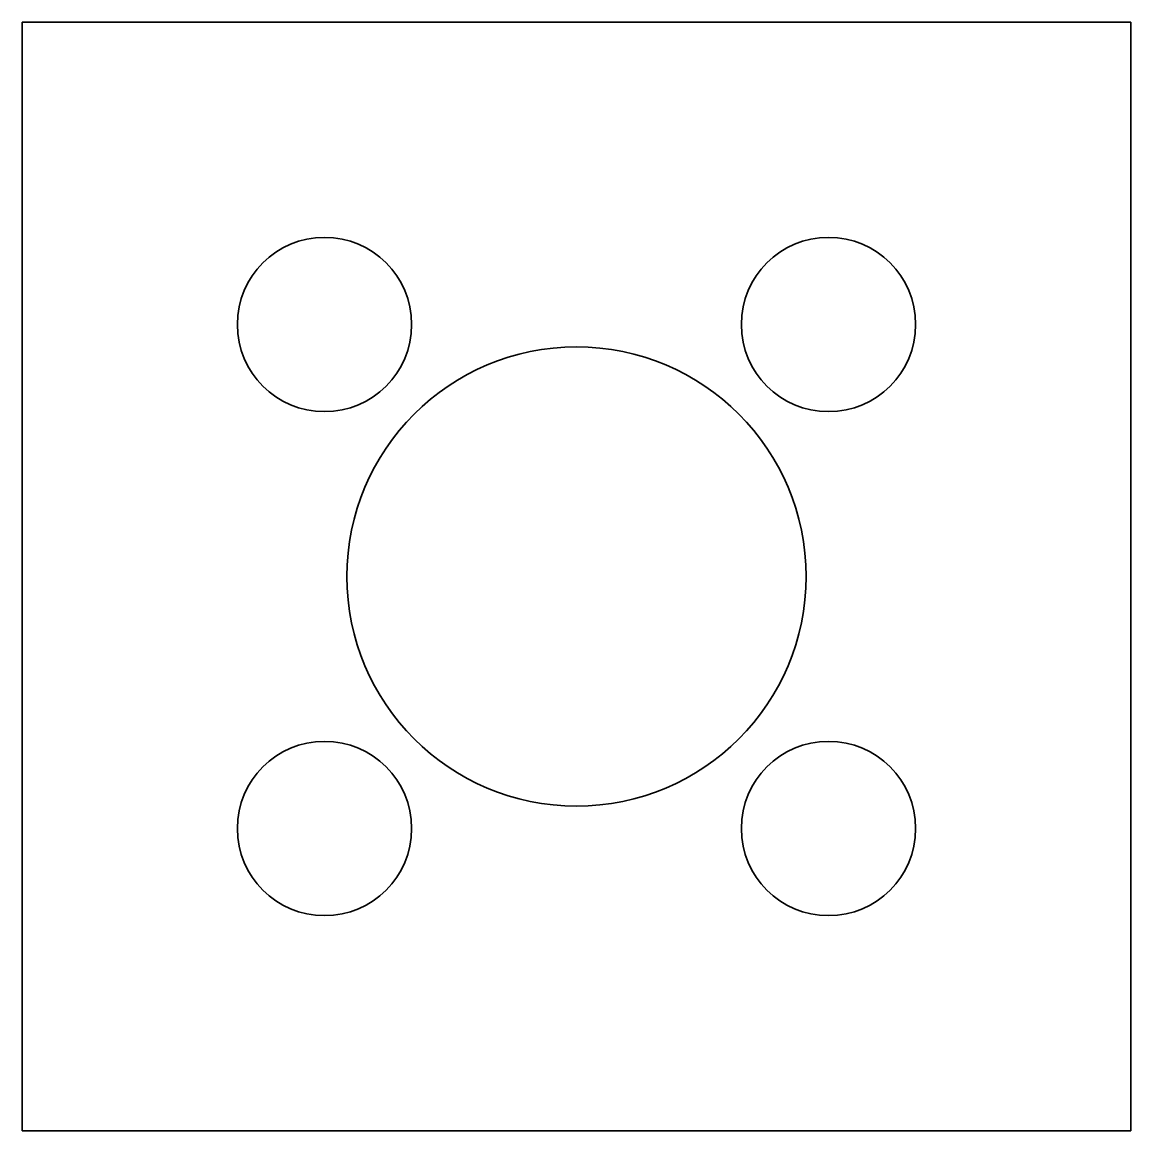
# Model space of a CAD drawing. Extents: x 0.7 to 14.7, y 0.8 to 14.8.
import ezdxf

# ---------------------------------------------------------------- set-up
doc = ezdxf.new("R2010")
doc.units = 0

msp = doc.modelspace()

# ---------------------------------------------------------------- linework, layer by layer
at = {"color": 7, "lineweight": 35, "ltscale": 0.35}
for p, q in [((0.703323, 14.803253), (14.703323, 14.803253)), ((0.703323, 0.803253), (0.703323, 14.803253)), ((14.703323, 14.803253), (14.703323, 0.803253)), ((14.703323, 0.803253), (0.703323, 0.803253))]:
    msp.add_line(p, q, dxfattribs=at)
at = {"color": 7, "lineweight": 35}
for centre, radius in [((4.521343, 10.985233), 1.1), ((10.885303, 10.985233), 1.1), ((7.703323, 7.803253), 2.9), ((4.521343, 4.621273), 1.1), ((10.885303, 4.621273), 1.1)]:
    msp.add_circle(centre, radius, dxfattribs=at)

doc.saveas('drawing.dxf')
